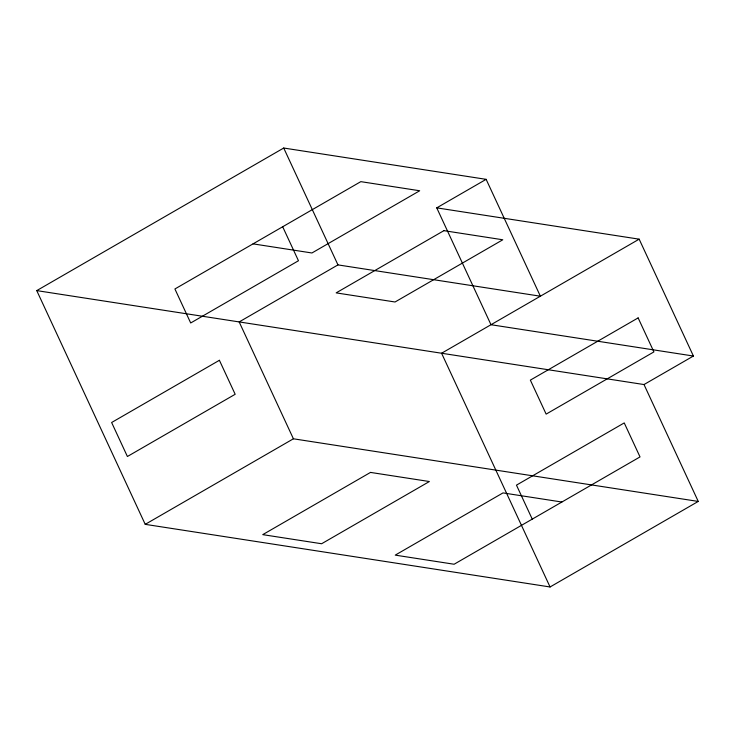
<?xml version="1.0" encoding="UTF-8"?>
<svg xmlns="http://www.w3.org/2000/svg" width="735" height="735" viewBox="0 0 735 735"><rect width="100%" height="100%" fill="white"/><g stroke="black" fill="none" stroke-linecap="round" stroke-linejoin="round"><path stroke-width="1.1" d="M36.75 290.61L283.719 148.029L486.138 179.34L540.381 296.205L337.962 264.894L239.169 321.93L293.412 438.795L698.25 501.426L644.007 384.552L36.75 290.61L145.227 524.349L550.065 586.971L698.25 501.426M436.746 207.858L639.165 239.169L693.408 356.034L490.989 324.723L436.746 207.858L486.138 179.34M145.227 524.349L293.412 438.795M639.165 239.169L441.588 353.241L550.065 586.971M644.007 384.552L693.408 356.034M253.042 243.864L311.934 252.978L419.703 190.76L360.812 181.646L174.912 288.974L190.696 322.977L298.465 260.75L282.681 226.757M561.88 502.023L502.997 492.909L395.228 555.127L454.111 564.241L640.02 456.913L624.236 422.919L516.466 485.137L532.25 519.13M283.719 148.029L337.962 264.894M219.398 360.288L111.628 422.506L127.403 456.499L235.172 394.282L219.398 360.288M443.912 230.661L336.143 292.879L395.035 301.993L502.804 239.775L443.912 230.661M370.504 472.412L262.735 534.639L321.618 543.744L429.387 481.526L370.504 472.412M638.127 317.906L530.358 380.124L546.142 414.117L653.911 351.9L638.127 317.906"/></g></svg>
